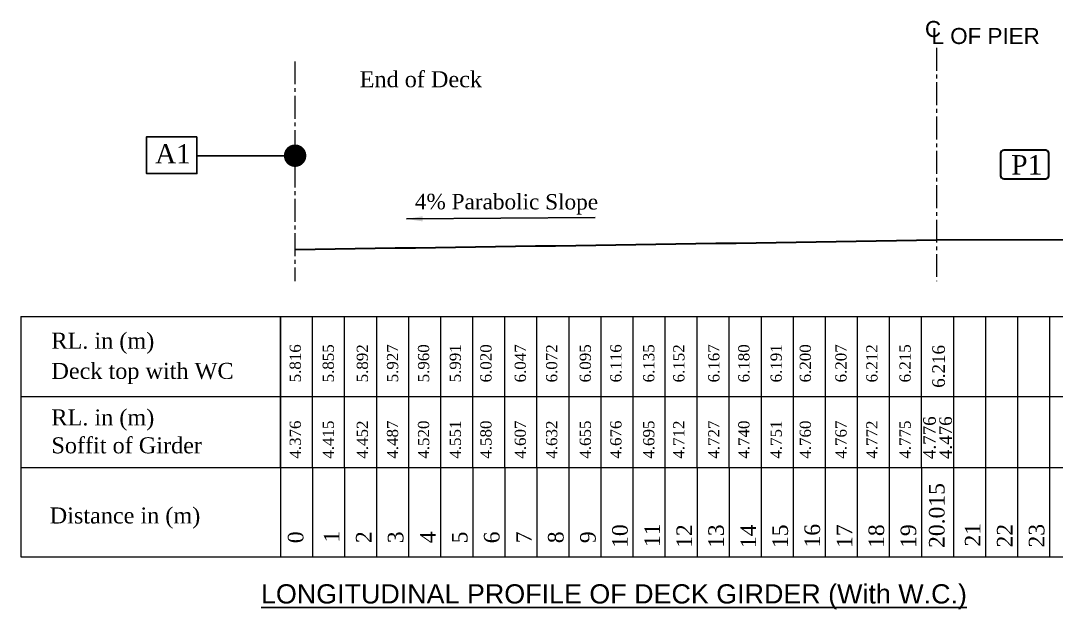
# Model space of a CAD drawing. Header units: millimetres. Extents: x 645430 to 1329725, y -477752 to 44877.
# Drawn here: x 1015081 to 1047392, y -263825 to -245468 of the extents above; entities that cross this region are included whole.
import ezdxf

# ---------------------------------------------------------------- set-up
doc = ezdxf.new("R2010")
doc.units = ezdxf.units.MM
doc.header["$LTSCALE"] = 250
doc.linetypes.add('ACAD_ISO10W100', pattern=[18, 12, -3, 0, -3])
doc.linetypes.add('CENTER2', pattern=[28.575, 19.05, -3.175, 3.175, -3.175])
for name, color, linetype, lineweight in [('centerline', 105, 'ACAD_ISO10W100', 15), ('Dimention', 7, 'Continuous', 25), ('Gurd Post', 231, 'Continuous', 30), ('TEX', 7, 'Continuous', 0)]:
    doc.layers.add(name, color=color, linetype=linetype, lineweight=lineweight)
for name, color, linetype in [('Dimision', 4, 'Continuous'), ('Ralling', 6, 'Continuous'), ('Text', 7, 'Continuous'), ('TXT', 7, 'Continuous')]:
    doc.layers.add(name, color=color, linetype=linetype)
doc.styles.add('ROMANS', font='arial.ttf', dxfattribs={"height": 200})
doc.styles.get("Standard").update_dxf_attribs({"font": 'times.ttf'})
doc.styles.add('TNR', font='times.ttf')
doc.dimstyles.new('ISO-25', dxfattribs={"dimtxt": 75, "dimasz": 45, "dimexe": 125, "dimexo": 75.625, "dimgap": 60, "dimtad": 1, "dimdec": 0, "dimtxsty": 'Standard', "dimblk": 'DOT', "dimcen": 52.5, "dimdle": 100, "dimclrd": 256, "dimclre": 256, "dimclrt": 256, "dimadec": 0, "dimazin": 0, "dimtfac": 1, "dimtdec": 0, "dimtix": 1, "dimtmove": 0, "dimatfit": 3, "dimldrblk": 'DOT', "dimfxl": 1, "dimlwd": -1, "dimarcsym": 0})
doc.dimstyles.get("Standard").update_dxf_attribs({"dimtxt": 0.5, "dimasz": 0.18, "dimexe": 0.18, "dimexo": 0.0625, "dimgap": 0.09, "dimtad": 0, "dimtih": 1, "dimtoh": 1, "dimdec": 4, "dimzin": 0, "dimdsep": 46, "dimtxsty": 'Standard', "dimcen": 0.09, "dimadec": 0, "dimazin": 0, "dimtfac": 1, "dimtdec": 4, "dimtofl": 0, "dimtmove": 0, "dimatfit": 3, "dimfxl": 1, "dimtolj": 1, "dimtzin": 0, "dimarcsym": 0})

# ---------------------------------------------------------------- blocks, each defined once
blk = doc.blocks.new('_Dot')
at = {"color": 0, "linetype": 'ByBlock', "lineweight": -2}
blk.add_line((-0.5, 0), (-1, 0), dxfattribs=at)
at = {"color": 0, "linetype": 'ByBlock', "const_width": 0.5}
blk.add_lwpolyline([(-0.25, 0, 1), (0.25, 0, 1)], format="xyb", close=True, dxfattribs=at)

msp = doc.modelspace()

# ---------------------------------------------------------------- linework, layer by layer
at = {"color": 5, "lineweight": 30, "elevation": 0}
msp.add_lwpolyline([(1045753.3, -250401.7), (1047061.5, -250401.7, 0.4142136), (1047161.5, -250301.7), (1047161.5, -249603.8, 0.4142136), (1047061.5, -249503.8), (1045753.3, -249503.8, 0.4142136), (1045653.3, -249603.8), (1045653.3, -250301.7, 0.4142136)], format="xyb", close=True, dxfattribs=at)
at = {"ltscale": 5, "elevation": 0}
msp.add_lwpolyline([(1043652.2, -252307.1), (1073682.2, -252307.1)], dxfattribs=at)
at = {"layer": 'centerline', "linetype": 'CENTER2', "ltscale": 0.15, "elevation": 0}
for points in [[(1043652.2, -246315.8), (1043652.2, -253589.7)], [(1023637.2, -246737), (1023637.2, -253589.7)]]:
    msp.add_lwpolyline(points, dxfattribs=at)
at = {"layer": 'Dimention', "elevation": 0}
msp.add_lwpolyline([(1020577.6, -249087), (1019007.6, -249087), (1019007.6, -250237), (1020577.6, -250237)], close=True, dxfattribs=at)
at = {"layer": 'Dimision', "lineweight": 5, "ltscale": 5, "elevation": 0}
for points in [[(1023642.2, -247357.3, 0, 250.9, 0), (1024310.2, -247357.3, 0, 0, 0), (1025620.4, -247357.3, 0, 0, 0)], [(1043652.2, -249952.7, 0, 250.9, 0), (1044320.2, -249952.7, 0, 0, 0), (1045630.4, -249952.7, 0, 0, 0)]]:
    msp.add_lwpolyline(points, format="xyseb", dxfattribs=at)
at = {"layer": 'Gurd Post', "color": 6, "lineweight": 0}
for p, q in [((1015081, -254693.7, 0), (1023193.1, -254693.7, 0)), ((1023193.1, -259405, 0), (1023193.1, -254693.7, 0)), ((1015081, -257189.5, 0), (1023193.1, -257189.5, 0)), ((1015081, -259405, 0), (1094191.9, -259405, 0)), ((1023193.1, -262184.6, 0), (1023193.1, -259405, 0)), ((1024193.1, -262184.6, 0), (1024193.1, -259405, 0)), ((1025193.1, -262184.6, 0), (1025193.1, -259405, 0)), ((1026193.1, -262184.6, 0), (1026193.1, -259405, 0)), ((1027193.1, -262184.6, 0), (1027193.1, -259405, 0)), ((1028193.1, -262184.6, 0), (1028193.1, -259405, 0)), ((1029193.1, -262184.6, 0), (1029193.1, -259405, 0)), ((1030193.1, -262184.6, 0), (1030193.1, -259405, 0)), ((1031193.1, -262184.6, 0), (1031193.1, -259405, 0)), ((1032193.1, -262184.6, 0), (1032193.1, -259405, 0)), ((1033193.1, -262184.6, 0), (1033193.1, -259405, 0)), ((1034193.1, -262184.6, 0), (1034193.1, -259405, 0)), ((1035193.1, -262184.6, 0), (1035193.1, -259405, 0)), ((1036193.1, -262184.6, 0), (1036193.1, -259405, 0)), ((1037193.1, -262184.6, 0), (1037193.1, -259405, 0)), ((1038193.1, -262184.6, 0), (1038193.1, -259405, 0)), ((1039193.1, -262184.6, 0), (1039193.1, -259405, 0)), ((1040193.1, -262184.6, 0), (1040193.1, -259405, 0)), ((1041193.1, -262184.6, 0), (1041193.1, -259405, 0)), ((1042193.1, -262184.6, 0), (1042193.1, -259405, 0)), ((1043193.1, -262184.6, 0), (1043193.1, -259405, 0)), ((1044193.1, -262184.6, 0), (1044193.1, -259405, 0)), ((1045193.1, -262184.6, 0), (1045193.1, -259405, 0)), ((1046193.1, -262184.6, 0), (1046193.1, -259405, 0)), ((1047193.1, -262184.6, 0), (1047193.1, -259405, 0)), ((1015081, -262184.6, 0), (1068193.1, -262184.6, 0))]:
    msp.add_line(p, q, dxfattribs=at)
at = {"layer": 'Gurd Post', "color": 6, "lineweight": 0, "elevation": 0}
msp.add_lwpolyline([(1015081, -254693.7), (1015081, -262184.6)], dxfattribs=at)
at = {"layer": 'Ralling', "lineweight": 30, "elevation": 0}
msp.add_lwpolyline([(1023642.2, -252600.9, 0.0003025), (1043652.2, -252307.1, -0.0023961)], format="xyb", dxfattribs=at)
at = {"layer": 'TEX', "ltscale": 10}
for p, q in [((1023187.2, -259405, 0), (1023187.2, -254693.7, 0)), ((1023187.2, -254693.7, 0), (1094191.9, -254693.7, 0)), ((1024187.4, -259405, 0), (1024187.4, -254693.7, 0)), ((1025187.6, -259405, 0), (1025187.6, -254693.7, 0)), ((1026187.8, -259405, 0), (1026187.8, -254693.7, 0)), ((1027187.9, -259405, 0), (1027187.9, -254693.7, 0)), ((1028188.1, -259405, 0), (1028188.1, -254693.7, 0)), ((1029188.3, -259405, 0), (1029188.3, -254693.7, 0)), ((1030188.5, -259405, 0), (1030188.5, -254693.7, 0)), ((1031188.7, -259405, 0), (1031188.7, -254693.7, 0)), ((1032188.8, -259405, 0), (1032188.8, -254693.7, 0)), ((1033189, -259405, 0), (1033189, -254693.7, 0)), ((1034189.2, -259405, 0), (1034189.2, -254693.7, 0)), ((1035189.4, -259405, 0), (1035189.4, -254693.7, 0)), ((1036189.6, -259405, 0), (1036189.6, -254693.7, 0)), ((1037189.7, -259405, 0), (1037189.7, -254693.7, 0)), ((1038189.9, -259405, 0), (1038189.9, -254693.7, 0)), ((1039190.1, -259405, 0), (1039190.1, -254693.7, 0)), ((1040190.3, -259405, 0), (1040190.3, -254693.7, 0)), ((1041190.4, -259405, 0), (1041190.4, -254693.7, 0)), ((1042190.6, -259405, 0), (1042190.6, -254693.7, 0)), ((1043190.8, -259405, 0), (1043190.8, -254693.7, 0)), ((1044191, -259405, 0), (1044191, -254693.7, 0)), ((1045191.2, -259405, 0), (1045191.2, -254693.7, 0)), ((1046191.3, -259405, 0), (1046191.3, -254693.7, 0)), ((1047191.5, -259405, 0), (1047191.5, -254693.7, 0)), ((1023187.2, -257189.5, 0), (1094191.9, -257189.5, 0)), ((1023187.2, -259405, 0), (1056193.1, -259405, 0))]:
    msp.add_line(p, q, dxfattribs=at)
at = {"layer": 'TEX', "color": 6, "lineweight": 0}
msp.add_line((1027081, -262184.6, 0), (1094193.1, -262184.6, 0), dxfattribs=at)

# ---------------------------------------------------------------- texts
for s, p in [('4.376         5.816  ', (1023821.7, -259128.1, 0)), ('4.487         5.927  ', (1026856.9, -259128.1, 0)), ('4.607         6.047  ', (1030843, -259128.1, 0)), ('4.676         6.116 ', (1033825.9, -259128.1, 0)), ('4.727         6.167 ', (1036881, -259128.1, 0)), ('4.767         6.207  ', (1040848.7, -259128.1, 0)), ('4.415         5.855  ', (1024851.3, -259128.1, 0)), ('4.452         5.892  ', (1025914.9, -259128.1, 0)), ('4.520         5.960  ', (1027824.8, -259128.1, 0)), ('4.551         5.991  ', (1028815.6, -259128.1, 0)), ('4.580         6.020  ', (1029771.2, -259128.1, 0)), ('4.632         6.072 ', (1031821.8, -259128.1, 0)), ('4.655         6.095  ', (1032870.4, -259128.1, 0)), ('4.695         6.135  ', (1034851.2, -259128.1, 0)), ('4.712         6.152 ', (1035788.8, -259128.1, 0)), ('4.740         6.180  ', (1037818.5, -259128.1, 0)), ('4.751         6.191 ', (1038826.7, -259128.1, 0)), ('4.760         6.200 ', (1039736.6, -259128.1, 0)), ('4.772         6.212  ', (1041813.3, -259128.1, 0)), ('4.775         6.215 ', (1042849.3, -259128.1, 0))]:
    msp.add_text(s, height=350, rotation=90).set_placement(p)
at = {"layer": 'TEX', "ltscale": 10}
for s, p in [('6.216', (1043914.8, -256916, 0)), ('4.776', (1043631.1, -259140.7, 0)), ('4.476', (1044134.7, -259141, 0))]:
    msp.add_text(s, height=392.51, rotation=90, dxfattribs=at).set_placement(p)
at = {"layer": 'TEX', "color": 7, "lineweight": 30}
for s, height, p in [('20.015', 486.77, (1043906.2, -261911.2, 0)), ('10', 486.77, (1034020.4, -261910.5, 0)), ('11', 486.77, (1035026.5, -261882.6, 0)), ('12', 486.77, (1036026.5, -261910.2, 0)), ('13', 486.77, (1037020.4, -261912.1, 0)), ('14', 486.77, (1038026.5, -261917, 0)), ('15', 486.77, (1039020.4, -261915.2, 0)), ('16', 486.77, (1040020.4, -261897.1, 0)), ('17', 486.77, (1041026.5, -261911.7, 0)), ('18', 486.77, (1042020.2, -261911.6, 0)), ('19', 486.77, (1043020.2, -261911.2, 0)), ('21', 486.77, (1045026.5, -261869.2, 0)), ('22', 486.77, (1046026.5, -261896.9, 0)), ('23', 486.77, (1047020.4, -261898.7, 0)), ('0', 486.8, (1023901.6, -261764.3, 0)), ('1', 486.8, (1025026.5, -261745.5, 0)), ('2', 486.8, (1026026.5, -261759.8, 0)), ('3', 486.8, (1027020.4, -261764.8, 0)), ('4', 486.8, (1028026.5, -261765, 0)), ('5', 486.8, (1029020.4, -261769.6, 0)), ('6', 486.8, (1030020.4, -261767.8, 0)), ('7', 486.8, (1031026.5, -261765.6, 0)), ('8', 486.8, (1032020.2, -261765, 0)), ('9', 486.8, (1033020.2, -261762.5, 0))]:
    msp.add_text(s, height=height, rotation=90, dxfattribs=at).set_placement(p)
at = {"layer": 'Text', "style": 'ROMANS'}
for s, p in [('C', (1043293.7, -245975.2, 0)), ('L OF PIER', (1043499.6, -246194.3, 0))]:
    msp.add_text(s, height=500, dxfattribs=at).set_placement(p)
at = {"layer": 'Text'}
msp.add_text('End of Deck', height=500, dxfattribs=at).set_placement((1025657.6, -247543.4, 0))
at = {"layer": 'Text', "ltscale": 10}
msp.add_text('4%%% Parabolic Slope', height=480, rotation=359.87582, dxfattribs=at).set_placement((1027377.5, -251345.8, 0))
at = {"layer": 'Text', "color": 7}
for s, p in [('RL. in (m)', (1016039, -255698.4, 0)), ('Deck top with WC', (1016039, -256640.4, 0)), ('RL. in (m)', (1016039, -258090.6, 0)), ('Soffit of Girder', (1016039, -258961.4, 0)), ('Distance in (m)', (1015985.7, -261149.4, 0))]:
    msp.add_text(s, height=500, dxfattribs=at).set_placement(p)
at = {"layer": 'Text', "insert": (1022578.4, -263044.9, 0), "char_height": 600, "width": 32427.613, "attachment_point": 1, "style": 'ROMANS'}
msp.add_mtext('{\\LLONGITUDINAL PROFILE OF DECK GIRDER (With W.C.)}', dxfattribs=at)
at = {"layer": 'TXT', "style": 'TNR'}
for s, height, p in [('A1', 600, (1019277.6, -249917, 0)), ('P1', 607.5, (1045986.9, -250265.4, 0))]:
    msp.add_text(s, height=height, dxfattribs=at).set_placement(p)

# ---------------------------------------------------------------- leaders
at = {"layer": 'Dimention'}
msp.add_leader([(1027119.8, -251650.1, 0), (1032999.8, -251604.6, 0)], dimstyle='Standard', override={"dimasz": 500, "dimfxl": 65, "dimfxlon": 1}, dxfattribs=at)
at = {"layer": 'Dimision', "lineweight": 5, "ltscale": 5}
msp.add_leader([(1023642.2, -249677.9, 0), (1020577.6, -249677.9, 0)], dimstyle='ISO-25', override={"dimasz": 700, "dimtad": 0}, dxfattribs=at)

doc.saveas('drawing.dxf')
